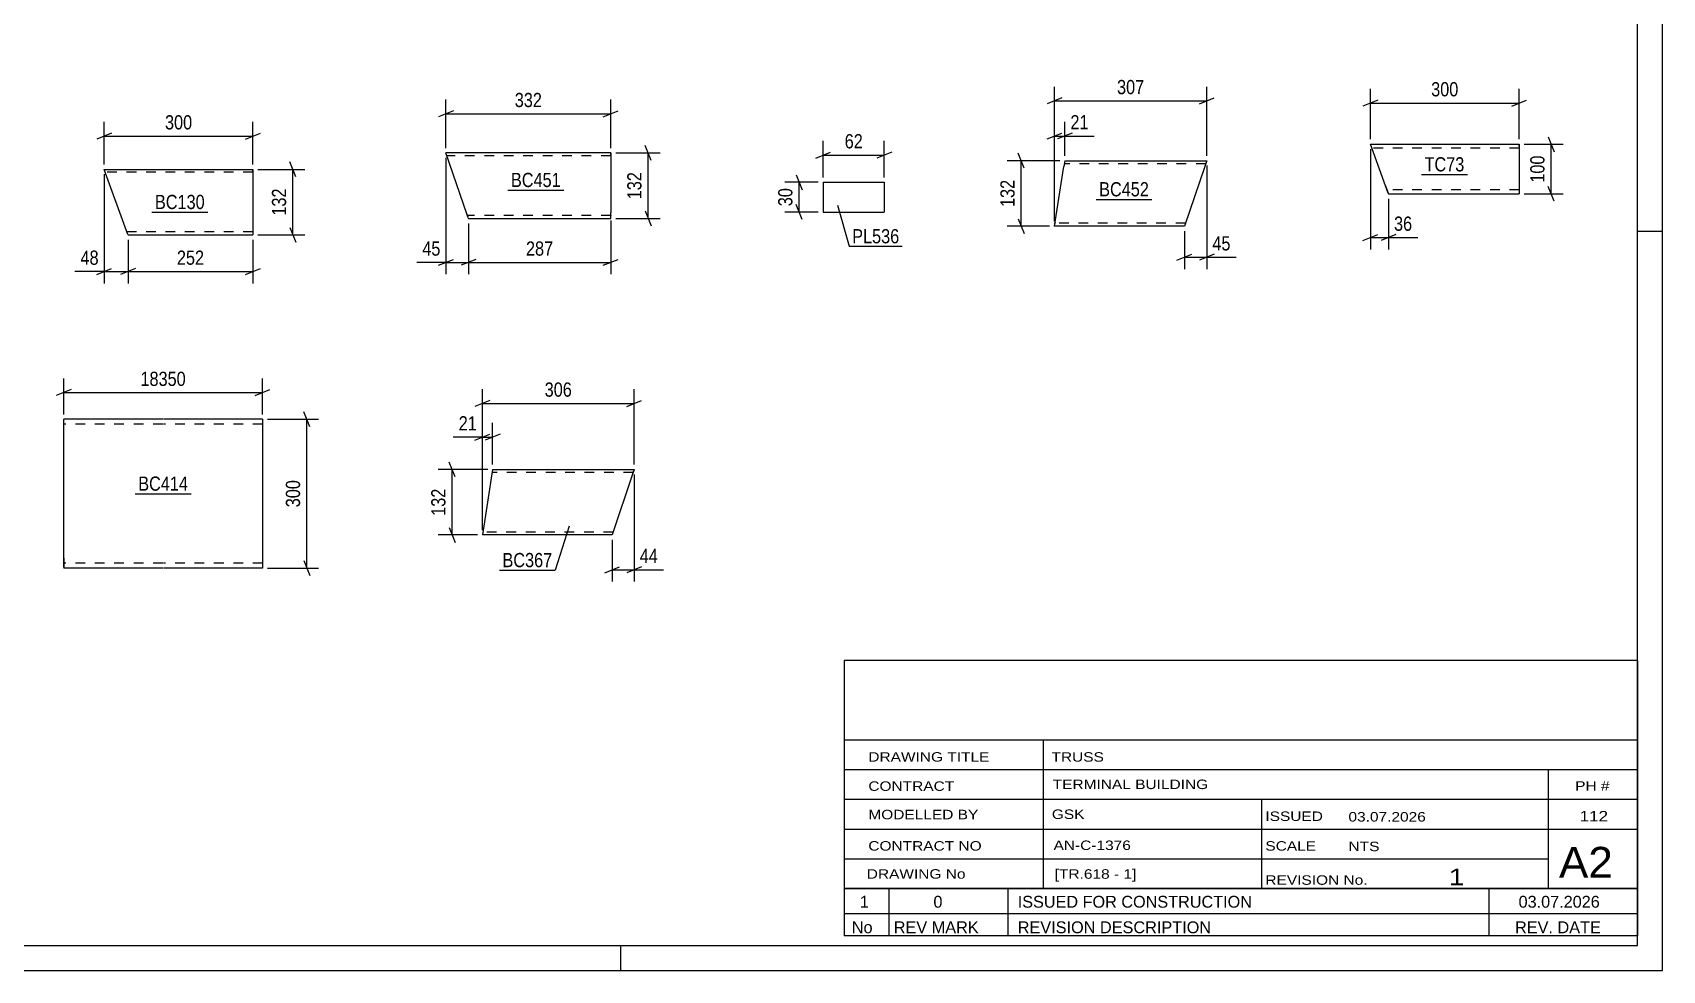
# Model space of a CAD drawing. Header units: millimetres. Extents: x 0 to 594, y 0 to 420.
# Drawn here: x 265.3 to 594, y 0 to 189.1 of the extents above; entities that cross this region are included whole.
import ezdxf

# ---------------------------------------------------------------- set-up
doc = ezdxf.new("R2010")
doc.units = ezdxf.units.MM
doc.linetypes.add('DXK_LINE_DOT2', pattern=[3.9198, 1.9599, -1.9599])
doc.styles.add('Arial Narrow', font='ARIALN.TTF', dxfattribs={"height": 0.2})

# ---------------------------------------------------------------- blocks, each defined once
blk = doc.blocks.new('Unknown-761544551-12764 - 11509')
at = {"color": 7, "linetype": 'Continuous'}
for p, q in [((429, 16.5), (589, 16.5)), ((589, 16.5), (429, 16.5)), ((429, 16.5), (429, 11.5)), ((438, 16.5), (438, 11.5)), ((462, 16.5), (462, 11.5)), ((559, 16.5), (559, 11.5)), ((589, 16.5), (589, 11.5)), ((429, 11.5), (589, 11.5)), ((429, 11.5), (429, 7)), ((429, 11.5), (589, 11.5)), ((438, 11.5), (438, 7)), ((462, 11.5), (462, 7)), ((559, 11.5), (559, 7)), ((589, 11.5), (589, 7)), ((589, 7), (429, 7))]:
    blk.add_line(p, q, dxfattribs=at)
at = {"color": 7, "linetype": 'Continuous', "style": 'Arial Narrow'}
for s, height, width, p in [('1', 2.39, 1.196471, (432.16, 12.65)), ('0', 2.39, 1.196471, (447, 12.65)), ('ISSUED FOR CONSTRUCTION', 2.3861, 1.196471, (464, 12.65)), ('03.07.2026', 2.386, 1.196471, (565, 12.65)), ('No', 2.386, 1.2, (430.54, 7.5)), ('REV MARK', 2.386, 1.2, (439, 7.5)), ('REVISION DESCRIPTION', 2.3861, 1.2, (464, 7.5)), ('REV. DATE', 2.386, 1.2, (564.28, 7.5))]:
    blk.add_text(s, height=height, dxfattribs=dict(at, width=width)).set_placement(p)
blk = doc.blocks.new('Unknown-761544551-1135 - 11509')
at = {"color": 5, "linetype": 'Continuous'}
for p, q in [((594, 0), (594, 420)), ((589, 5), (589, 415)), ((594, 149), (589, 149)), ((5, 5), (589, 5)), ((384, 0), (384, 5)), ((0, 0), (594, 0))]:
    blk.add_line(p, q, dxfattribs=at)
blk = doc.blocks.new('Unknown-761544551-12765 - 11509')
at = {"color": 7, "linetype": 'Continuous'}
for p, q in [((429, 62.55), (429, 16.5)), ((429, 62.55), (589, 62.55)), ((589, 62.5), (589, 16.5)), ((429, 46.5), (589, 46.5)), ((469.14, 46.5), (469.14, 16.5)), ((429, 40.5), (589, 40.5)), ((571, 16.6), (571, 40.5)), ((429, 34.5), (589, 34.5)), ((513.14, 34.5), (513.14, 16.5)), ((429, 28.5), (589, 28.5)), ((429, 22.5), (571, 22.5)), ((429, 16.5), (589, 16.5))]:
    blk.add_line(p, q, dxfattribs=at)
at = {"color": 7, "style": 'Arial Narrow'}
for s, height, width, p in [('DRAWING TITLE', 1.9089, 1.425378, (433.88, 42.1)), ('TRUSS', 1.909, 1.425378, (470.81, 42.09)), ('CONTRACT', 1.909, 1.425378, (433.88, 36.21)), ('TERMINAL BUILDING', 1.9089, 1.425378, (471.06, 36.57)), ('MODELLED BY', 1.9089, 1.425378, (433.88, 30.48)), ('GSK', 1.909, 1.425378, (470.88, 30.54)), ('ISSUED', 1.909, 1.425378, (513.94, 30.14)), ('03.07.2026', 1.909, 1.425378, (530.69, 30.02)), ('CONTRACT NO', 1.9089, 1.425378, (433.88, 24.16)), ('AN-C-1376', 1.909, 1.425378, (471.23, 24.28)), ('SCALE', 1.909, 1.425378, (513.94, 24.15)), ('A2', 6.204, 1.25, (573.14, 18.7)), ('DRAWING No', 1.909, 1.425378, (433.56, 18.5)), ('[TR.618 - 1]', 1.9089, 1.425378, (471.46, 18.49)), ('1', 3.34, 1.5, (550.91, 17.18)), ('REVISION No.', 1.9089, 1.425378, (513.94, 17.27))]:
    blk.add_text(s, height=height, dxfattribs=dict(at, width=width)).set_placement(p)
at = {"color": 7, "linetype": 'Continuous', "style": 'Arial Narrow', "width": 1.43}
for s, height, p in [('PH #', 1.909, (576.4, 36.25)), ('112', 2.1, (577.3, 30.05)), ('NTS', 1.909, (530.7, 24.05))]:
    blk.add_text(s, height=height, dxfattribs=at).set_placement(p)
blk = doc.blocks.new('Part-761544551-4785 - 4781')
at = {"color": 2, "linetype": 'Continuous'}
for p, q in [((538.17, 158.21), (535.12, 166.61)), ((535.12, 166.61), (565.12, 166.61)), ((565.12, 166.61), (565.12, 156.61)), ((538.17, 158.21), (538.76, 156.61)), ((538.76, 156.61), (565.12, 156.61))]:
    blk.add_line(p, q, dxfattribs=at)
at = {"color": 7, "linetype": 'DXK_LINE_DOT2'}
for p, q in [((565.12, 165.81), (535.41, 165.81)), ((565.12, 166.14), (565.12, 166.61)), ((538.71, 156.73), (538.17, 158.21)), ((565.12, 157.41), (538.46, 157.41))]:
    blk.add_line(p, q, dxfattribs=at)
blk = doc.blocks.new('Part-761544551-4845 - 4841')
at = {"color": 2, "linetype": 'Continuous'}
for p, q in [((284.56, 148.44), (279.79, 161.55)), ((279.79, 161.55), (309.79, 161.55)), ((309.79, 161.55), (309.79, 161.46)), ((309.79, 161.46), (309.79, 148.35)), ((284.56, 148.44), (284.59, 148.35)), ((284.59, 148.35), (309.79, 148.35))]:
    blk.add_line(p, q, dxfattribs=at)
at = {"color": 7, "linetype": 'DXK_LINE_DOT2'}
for p, q in [((309.79, 161.2), (309.79, 161.55)), ((309.79, 160.95), (280.01, 160.95)), ((309.79, 148.95), (284.37, 148.95))]:
    blk.add_line(p, q, dxfattribs=at)
blk = doc.blocks.new('Part-761544551-4920 - 4906')
at = {"color": 2, "linetype": 'Continuous'}
for p, q in [((381.93, 164.85), (348.71, 164.85)), ((352.98, 152.39), (348.71, 164.85)), ((381.93, 164.85), (381.93, 164.76)), ((381.93, 164.76), (381.93, 164.5)), ((381.93, 164.5), (381.93, 163.65)), ((381.93, 163.65), (381.93, 152.85)), ((353.2, 151.74), (352.98, 152.39)), ((353.2, 151.74), (353.24, 151.65)), ((353.24, 151.65), (381.93, 151.65)), ((381.93, 151.65), (381.93, 152.85))]:
    blk.add_line(p, q, dxfattribs=at)
at = {"color": 7, "linetype": 'DXK_LINE_DOT2'}
for p, q in [((381.93, 164.5), (381.93, 164.85)), ((381.93, 164.25), (348.92, 164.25)), ((381.93, 164.11), (381.93, 163.65)), ((352.98, 152.39), (353.12, 152)), ((381.93, 152.25), (353.03, 152.25)), ((381.93, 152.25), (381.93, 152.85)), ((381.93, 152.29), (381.93, 152.25)), ((381.93, 151.65), (381.93, 151.74))]:
    blk.add_line(p, q, dxfattribs=at)
blk = doc.blocks.new('Part-761544551-5006 - 5002')
at = {"color": 2, "linetype": 'Continuous'}
for p, q in [((471.42, 150.09), (473.31, 162.09)), ((473.49, 163.29), (473.31, 162.09)), ((473.49, 163.29), (502.13, 163.29)), ((501.72, 162.09), (497.6, 150.09)), ((502.01, 162.94), (501.72, 162.09)), ((502.1, 163.2), (502.01, 162.94)), ((502.13, 163.29), (502.1, 163.2)), ((497.6, 150.09), (471.42, 150.09))]:
    blk.add_line(p, q, dxfattribs=at)
at = {"color": 7, "linetype": 'DXK_LINE_DOT2'}
for p, q in [((501.92, 162.69), (473.4, 162.69)), ((473.48, 163.2), (473.44, 162.94)), ((473.49, 163.29), (473.48, 163.2)), ((502.13, 163.29), (502.01, 162.94)), ((471.54, 150.83), (471.52, 150.74)), ((471.52, 150.74), (471.54, 150.83)), ((471.52, 150.74), (471.52, 150.69)), ((471.52, 150.69), (471.52, 150.74)), ((497.81, 150.69), (471.52, 150.69))]:
    blk.add_line(p, q, dxfattribs=at)
blk = doc.blocks.new('Part-761544551-11843 - 11842')
at = {"color": 2, "linetype": 'Continuous'}
for p, q in [((358.12, 101.01), (356.05, 87.81)), ((358.12, 101.01), (386.66, 101.01)), ((386.41, 100.27), (382.23, 87.81)), ((386.63, 100.92), (386.41, 100.27)), ((386.66, 101.01), (386.63, 100.92)), ((382.23, 87.81), (356.05, 87.81))]:
    blk.add_line(p, q, dxfattribs=at)
at = {"color": 7, "linetype": 'DXK_LINE_DOT2'}
for p, q in [((386.46, 100.41), (358.03, 100.41)), ((386.41, 100.27), (386.54, 100.66)), ((386.66, 101.01), (386.66, 101.01)), ((382.43, 88.41), (356.15, 88.41))]:
    blk.add_line(p, q, dxfattribs=at)
blk = doc.blocks.new('Part-761544551-4013 - 4007')
at = {"color": 2, "linetype": 'Continuous'}
for p, q in [((291.62, 111.14), (271.62, 111.14)), ((271.62, 83.14), (271.62, 111.14)), ((311.72, 111.14), (291.72, 111.14)), ((311.72, 111.14), (311.72, 81.14)), ((271.62, 83.14), (271.62, 81.14)), ((291.62, 81.14), (271.62, 81.14)), ((311.72, 81.14), (291.72, 81.14))]:
    blk.add_line(p, q, dxfattribs=at)
at = {"color": 7, "linetype": 'DXK_LINE_DOT2'}
for p, q in [((291.62, 110.14), (271.62, 110.14)), ((311.72, 110.14), (291.72, 110.14)), ((271.62, 81.29), (271.62, 83.14)), ((271.62, 82.14), (271.62, 82.22)), ((311.72, 82.14), (311.72, 82.22)), ((291.62, 82.14), (271.62, 82.14)), ((311.72, 82.14), (291.72, 82.14))]:
    blk.add_line(p, q, dxfattribs=at)
blk = doc.blocks.new('Part-761544551-11585 - 11584')
at = {"color": 2, "linetype": 'Continuous'}
for p, q in [((424.78, 158.93), (424.78, 152.93)), ((424.78, 158.93), (437.09, 158.93)), ((437.09, 158.93), (437.09, 152.93)), ((424.78, 152.93), (437.09, 152.93))]:
    blk.add_line(p, q, dxfattribs=at)
blk = doc.blocks.new('StraightDimension-761544551-4823 - 4781')
at = {"color": 7, "linetype": 'Continuous'}
for p, q in [((535.12, 167.61), (535.12, 177.77)), ((565.12, 167.61), (565.12, 177.77)), ((536.62, 175.52), (533.62, 174.32)), ((535.12, 174.92), (565.12, 174.92)), ((563.62, 174.32), (566.62, 175.52))]:
    blk.add_line(p, q, dxfattribs=at)
at = {"color": 0}
blk.add_wipeout([(553.46, 175.67), (553.46, 179.87), (546.77, 179.87), (546.77, 175.67)], dxfattribs=at)
at = {"color": 3, "style": 'Arial Narrow'}
blk.add_text('300', height=2.863, dxfattribs=at).set_placement((547.37, 176.27))
blk = doc.blocks.new('StraightDimension-761544551-4799 - 4781')
at = {"color": 7, "linetype": 'Continuous'}
for p, q in [((535.12, 165.61), (535.12, 145.41)), ((538.76, 155.61), (538.76, 145.41)), ((533.62, 147.21), (536.62, 148.41)), ((540.26, 148.41), (537.26, 147.21)), ((535.12, 147.81), (538.76, 147.81))]:
    blk.add_line(p, q, dxfattribs=at)
at = {"color": 0}
blk.add_wipeout([(544.14, 148.56), (544.14, 152.76), (539.28, 152.76), (539.28, 148.56)], dxfattribs=at)
at = {"color": 7, "linetype": 'Continuous'}
blk.add_line((538.76, 147.81), (544.66, 147.81), dxfattribs=at)
blk.add_line((538.76, 147.81), (544.66, 147.81), dxfattribs=at)
at = {"color": 3, "style": 'Arial Narrow'}
blk.add_text('36', height=2.863, dxfattribs=at).set_placement((539.88, 149.16))
blk = doc.blocks.new('StraightDimension-761544551-4788 - 4781')
at = {"color": 7, "linetype": 'Continuous'}
for p, q in [((570.97, 168.11), (572.17, 165.11)), ((566.12, 166.61), (573.97, 166.61)), ((571.57, 156.61), (571.57, 166.61)), ((572.17, 155.11), (570.97, 158.11)), ((566.12, 156.61), (573.97, 156.61))]:
    blk.add_line(p, q, dxfattribs=at)
at = {"color": 0}
blk.add_wipeout([(570.82, 164.95), (566.62, 164.95), (566.62, 158.26), (570.82, 158.26)], dxfattribs=at)
at = {"color": 3, "style": 'Arial Narrow'}
blk.add_text('100', height=2.863, rotation=90.0002, dxfattribs=at).set_placement((570.22, 158.86))
blk = doc.blocks.new('StraightDimension-761544551-4876 - 4841')
at = {"color": 7, "linetype": 'Continuous'}
for p, q in [((284.59, 147.35), (284.59, 138.55)), ((309.79, 147.35), (309.79, 138.55)), ((286.09, 141.55), (283.09, 140.35)), ((308.29, 140.35), (311.29, 141.55)), ((284.59, 140.95), (309.79, 140.95))]:
    blk.add_line(p, q, dxfattribs=at)
at = {"color": 0}
blk.add_wipeout([(300.53, 141.7), (300.53, 145.9), (293.85, 145.9), (293.85, 141.7)], dxfattribs=at)
at = {"color": 3, "style": 'Arial Narrow'}
blk.add_text('252', height=2.863, dxfattribs=at).set_placement((294.45, 142.3))
blk = doc.blocks.new('StraightDimension-761544551-4859 - 4841')
at = {"color": 7, "linetype": 'Continuous'}
for p, q in [((279.79, 160.55), (279.79, 138.55)), ((284.59, 147.35), (284.59, 138.55)), ((278.29, 140.35), (281.29, 141.55)), ((286.09, 141.55), (283.09, 140.35)), ((279.79, 140.95), (284.59, 140.95))]:
    blk.add_line(p, q, dxfattribs=at)
at = {"color": 0}
blk.add_wipeout([(279.26, 141.7), (279.26, 145.9), (274.41, 145.9), (274.41, 141.7)], dxfattribs=at)
at = {"color": 7, "linetype": 'Continuous'}
blk.add_line((279.79, 140.95), (273.88, 140.95), dxfattribs=at)
blk.add_line((279.79, 140.95), (273.88, 140.95), dxfattribs=at)
at = {"color": 3, "style": 'Arial Narrow'}
blk.add_text('48', height=2.863, dxfattribs=at).set_placement((275.01, 142.3))
blk = doc.blocks.new('StraightDimension-761544551-4894 - 4841')
at = {"color": 7, "linetype": 'Continuous'}
for p, q in [((310.79, 161.55), (320.22, 161.55)), ((318.42, 160.05), (317.22, 163.05)), ((317.82, 148.35), (317.82, 161.55)), ((310.79, 148.35), (320.22, 148.35)), ((317.22, 149.85), (318.42, 146.85))]:
    blk.add_line(p, q, dxfattribs=at)
at = {"color": 0}
blk.add_wipeout([(317.07, 158.29), (312.87, 158.29), (312.87, 151.61), (317.07, 151.61)], dxfattribs=at)
at = {"color": 3, "style": 'Arial Narrow'}
blk.add_text('132', height=2.863, rotation=90.0002, dxfattribs=at).set_placement((316.47, 152.21))
blk = doc.blocks.new('StraightDimension-761544551-4848 - 4841')
at = {"color": 7, "linetype": 'Continuous'}
for p, q in [((279.79, 162.55), (279.79, 171.1)), ((309.79, 162.55), (309.79, 171.1)), ((281.29, 168.85), (278.29, 167.65)), ((279.79, 168.25), (309.79, 168.25)), ((308.29, 167.65), (311.29, 168.85))]:
    blk.add_line(p, q, dxfattribs=at)
at = {"color": 0}
blk.add_wipeout([(298.13, 169), (298.13, 173.2), (291.45, 173.2), (291.45, 169)], dxfattribs=at)
at = {"color": 3, "style": 'Arial Narrow'}
blk.add_text('300', height=2.863, dxfattribs=at).set_placement((292.05, 169.6))
blk = doc.blocks.new('StraightDimension-761544551-4976 - 4906')
at = {"color": 7, "linetype": 'Continuous'}
for p, q in [((381.93, 151.25), (381.93, 140.39)), ((353.24, 150.65), (353.24, 140.39)), ((354.74, 143.39), (351.74, 142.19)), ((353.24, 142.79), (381.93, 142.79)), ((380.43, 142.19), (383.43, 143.39))]:
    blk.add_line(p, q, dxfattribs=at)
at = {"color": 0}
blk.add_wipeout([(370.92, 143.54), (370.92, 147.74), (364.24, 147.74), (364.24, 143.54)], dxfattribs=at)
at = {"color": 3, "style": 'Arial Narrow'}
blk.add_text('287', height=2.863, dxfattribs=at).set_placement((364.84, 144.14))
blk = doc.blocks.new('StraightDimension-761544551-4936 - 4906')
at = {"color": 7, "linetype": 'Continuous'}
for p, q in [((348.71, 165.85), (348.71, 175.6)), ((381.93, 165.85), (381.93, 175.6)), ((350.21, 173.35), (347.21, 172.15)), ((348.71, 172.75), (381.93, 172.75)), ((380.43, 172.15), (383.43, 173.35))]:
    blk.add_line(p, q, dxfattribs=at)
at = {"color": 0}
blk.add_wipeout([(368.66, 173.5), (368.66, 177.7), (361.98, 177.7), (361.98, 173.5)], dxfattribs=at)
at = {"color": 3, "style": 'Arial Narrow'}
blk.add_text('332', height=2.863, dxfattribs=at).set_placement((362.58, 174.1))
blk = doc.blocks.new('StraightDimension-761544551-4922 - 4906')
at = {"color": 7, "linetype": 'Continuous'}
for p, q in [((382.93, 164.85), (391.88, 164.85)), ((390.08, 163.35), (388.88, 166.35)), ((389.48, 151.65), (389.48, 164.85)), ((382.93, 151.65), (391.88, 151.65)), ((388.88, 153.15), (390.08, 150.15))]:
    blk.add_line(p, q, dxfattribs=at)
at = {"color": 0}
blk.add_wipeout([(388.73, 161.59), (384.53, 161.59), (384.53, 154.91), (388.73, 154.91)], dxfattribs=at)
at = {"color": 3, "style": 'Arial Narrow'}
blk.add_text('132', height=2.863, rotation=90.0002, dxfattribs=at).set_placement((388.13, 155.51))
blk = doc.blocks.new('StraightDimension-761544551-4953 - 4906')
at = {"color": 7, "linetype": 'Continuous'}
for p, q in [((348.71, 163.85), (348.71, 140.39)), ((353.24, 150.65), (353.24, 140.39)), ((347.21, 142.19), (350.21, 143.39)), ((348.71, 142.79), (353.24, 142.79)), ((354.74, 143.39), (351.74, 142.19))]:
    blk.add_line(p, q, dxfattribs=at)
at = {"color": 0}
blk.add_wipeout([(348.19, 143.54), (348.19, 147.74), (343.33, 147.74), (343.33, 143.54)], dxfattribs=at)
at = {"color": 7, "linetype": 'Continuous'}
blk.add_line((348.71, 142.79), (342.8, 142.79), dxfattribs=at)
blk.add_line((348.71, 142.79), (342.8, 142.79), dxfattribs=at)
at = {"color": 3, "style": 'Arial Narrow'}
blk.add_text('45', height=2.863, dxfattribs=at).set_placement((343.93, 144.14))
blk = doc.blocks.new('StraightDimension-761544551-5062 - 5002')
at = {"color": 7, "linetype": 'Continuous'}
for p, q in [((471.42, 151.09), (471.42, 171.12)), ((473.49, 164.29), (473.49, 171.12)), ((469.92, 167.67), (472.92, 168.87)), ((471.42, 168.27), (473.49, 168.27)), ((474.99, 168.87), (471.99, 167.67))]:
    blk.add_line(p, q, dxfattribs=at)
at = {"color": 0}
blk.add_wipeout([(478.88, 169.02), (478.88, 173.22), (474.02, 173.22), (474.02, 169.02)], dxfattribs=at)
at = {"color": 7, "linetype": 'Continuous'}
blk.add_line((473.49, 168.27), (479.4, 168.27), dxfattribs=at)
blk.add_line((473.49, 168.27), (479.4, 168.27), dxfattribs=at)
at = {"color": 3, "style": 'Arial Narrow'}
blk.add_text('21', height=2.863, dxfattribs=at).set_placement((474.62, 169.62))
blk = doc.blocks.new('StraightDimension-761544551-5038 - 5002')
at = {"color": 7, "linetype": 'Continuous'}
for p, q in [((502.13, 162.29), (502.13, 141.44)), ((497.6, 149.09), (497.6, 141.44)), ((496.1, 143.24), (499.1, 144.44)), ((497.6, 143.84), (502.13, 143.84)), ((503.63, 144.44), (500.63, 143.24))]:
    blk.add_line(p, q, dxfattribs=at)
at = {"color": 0}
blk.add_wipeout([(507.51, 144.59), (507.51, 148.79), (502.65, 148.79), (502.65, 144.59)], dxfattribs=at)
at = {"color": 7, "linetype": 'Continuous'}
blk.add_line((502.13, 143.84), (508.04, 143.84), dxfattribs=at)
blk.add_line((502.13, 143.84), (508.04, 143.84), dxfattribs=at)
at = {"color": 3, "style": 'Arial Narrow'}
blk.add_text('45', height=2.863, dxfattribs=at).set_placement((503.25, 145.19))
blk = doc.blocks.new('StraightDimension-761544551-5013 - 5002')
at = {"color": 7, "linetype": 'Continuous'}
for p, q in [((465.32, 161.79), (464.12, 164.79)), ((472.49, 163.29), (461.87, 163.29)), ((464.72, 150.09), (464.72, 163.29)), ((464.12, 151.59), (465.32, 148.59)), ((470.42, 150.09), (461.87, 150.09))]:
    blk.add_line(p, q, dxfattribs=at)
at = {"color": 0}
blk.add_wipeout([(463.97, 160.03), (459.77, 160.03), (459.77, 153.35), (463.97, 153.35)], dxfattribs=at)
at = {"color": 3, "style": 'Arial Narrow'}
blk.add_text('132', height=2.863, rotation=90.0002, dxfattribs=at).set_placement((463.37, 153.95))
blk = doc.blocks.new('StraightDimension-761544551-5080 - 5002')
at = {"color": 7, "linetype": 'Continuous'}
for p, q in [((471.42, 151.09), (471.42, 178.21)), ((502.13, 164.29), (502.13, 178.21)), ((472.92, 175.96), (469.92, 174.76)), ((471.42, 175.36), (502.13, 175.36)), ((500.63, 174.76), (503.63, 175.96))]:
    blk.add_line(p, q, dxfattribs=at)
at = {"color": 0}
blk.add_wipeout([(490.12, 176.11), (490.12, 180.31), (483.43, 180.31), (483.43, 176.11)], dxfattribs=at)
at = {"color": 3, "style": 'Arial Narrow'}
blk.add_text('307', height=2.863, dxfattribs=at).set_placement((484.03, 176.71))
blk = doc.blocks.new('StraightDimension-761544551-11875 - 11842')
at = {"color": 7, "linetype": 'Continuous'}
for p, q in [((386.66, 100.01), (386.66, 78.41)), ((382.23, 86.81), (382.23, 78.41)), ((380.73, 80.21), (383.73, 81.41)), ((382.23, 80.81), (386.66, 80.81)), ((388.16, 81.41), (385.16, 80.21))]:
    blk.add_line(p, q, dxfattribs=at)
at = {"color": 0}
blk.add_wipeout([(392.04, 81.56), (392.04, 85.76), (387.18, 85.76), (387.18, 81.56)], dxfattribs=at)
at = {"color": 7, "linetype": 'Continuous'}
blk.add_line((386.66, 80.81), (392.57, 80.81), dxfattribs=at)
blk.add_line((386.66, 80.81), (392.57, 80.81), dxfattribs=at)
at = {"color": 3, "style": 'Arial Narrow'}
blk.add_text('44', height=2.863, dxfattribs=at).set_placement((387.78, 82.16))
blk = doc.blocks.new('StraightDimension-761544551-11900 - 11842')
at = {"color": 7, "linetype": 'Continuous'}
for p, q in [((350.55, 99.51), (349.35, 102.51)), ((357.12, 101.01), (347.1, 101.01)), ((349.95, 87.81), (349.95, 101.01)), ((349.35, 89.31), (350.55, 86.31)), ((355.05, 87.81), (347.1, 87.81))]:
    blk.add_line(p, q, dxfattribs=at)
at = {"color": 0}
blk.add_wipeout([(349.2, 97.75), (345, 97.75), (345, 91.07), (349.2, 91.07)], dxfattribs=at)
at = {"color": 3, "style": 'Arial Narrow'}
blk.add_text('132', height=2.863, rotation=90.0002, dxfattribs=at).set_placement((348.6, 91.67))
blk = doc.blocks.new('StraightDimension-761544551-11857 - 11842')
at = {"color": 7, "linetype": 'Continuous'}
for p, q in [((356.05, 88.81), (356.05, 110.4)), ((358.12, 102.01), (358.12, 110.4)), ((354.55, 106.95), (357.55, 108.15)), ((356.05, 107.55), (358.12, 107.55)), ((359.62, 108.15), (356.62, 106.95))]:
    blk.add_line(p, q, dxfattribs=at)
at = {"color": 0}
blk.add_wipeout([(355.53, 108.3), (355.53, 112.5), (350.67, 112.5), (350.67, 108.3)], dxfattribs=at)
at = {"color": 7, "linetype": 'Continuous'}
blk.add_line((356.05, 107.55), (350.14, 107.55), dxfattribs=at)
blk.add_line((356.05, 107.55), (350.14, 107.55), dxfattribs=at)
at = {"color": 3, "style": 'Arial Narrow'}
blk.add_text('21', height=2.863, dxfattribs=at).set_placement((351.27, 108.9))
blk = doc.blocks.new('StraightDimension-761544551-11918 - 11842')
at = {"color": 7, "linetype": 'Continuous'}
for p, q in [((356.05, 88.81), (356.05, 117.2)), ((386.66, 102.01), (386.66, 117.2)), ((357.55, 114.95), (354.55, 113.75)), ((356.05, 114.35), (386.66, 114.35)), ((385.16, 113.75), (388.16, 114.95))]:
    blk.add_line(p, q, dxfattribs=at)
at = {"color": 0}
blk.add_wipeout([(374.7, 115.1), (374.7, 119.3), (368.01, 119.3), (368.01, 115.1)], dxfattribs=at)
at = {"color": 3, "style": 'Arial Narrow'}
blk.add_text('306', height=2.863, dxfattribs=at).set_placement((368.61, 115.7))
blk = doc.blocks.new('StraightDimension-761544551-4039 - 4007')
at = {"color": 7, "linetype": 'Continuous'}
for p, q in [((271.62, 112.14), (271.62, 119.37)), ((311.72, 112.14), (311.72, 119.37)), ((273.12, 117.12), (270.12, 115.92)), ((271.62, 116.52), (311.72, 116.52)), ((310.22, 115.92), (313.22, 117.12))]:
    blk.add_line(p, q, dxfattribs=at)
at = {"color": 0}
blk.add_wipeout([(296.84, 117.27), (296.84, 121.47), (286.5, 121.47), (286.5, 117.27)], dxfattribs=at)
at = {"color": 3, "style": 'Arial Narrow'}
blk.add_text('18350', height=2.863, dxfattribs=at).set_placement((287.1, 117.87))
blk = doc.blocks.new('StraightDimension-761544551-12322 - 4007')
at = {"color": 7, "linetype": 'Continuous'}
for p, q in [((321.23, 109.64), (320.03, 112.64)), ((312.72, 111.14), (323.03, 111.14)), ((320.63, 81.14), (320.63, 111.14)), ((320.03, 82.64), (321.23, 79.64)), ((312.72, 81.14), (323.03, 81.14))]:
    blk.add_line(p, q, dxfattribs=at)
at = {"color": 0}
blk.add_wipeout([(319.88, 99.48), (315.68, 99.48), (315.68, 92.8), (319.88, 92.8)], dxfattribs=at)
at = {"color": 3, "style": 'Arial Narrow'}
blk.add_text('300', height=2.863, rotation=90.0002, dxfattribs=at).set_placement((319.28, 93.4))
blk = doc.blocks.new('StraightDimension-761544551-11667 - 11584')
at = {"color": 7, "linetype": 'Continuous'}
for p, q in [((423.78, 158.93), (417.06, 158.93)), ((419.31, 160.43), (420.51, 157.43)), ((419.91, 152.93), (419.91, 158.93)), ((423.78, 152.93), (417.06, 152.93)), ((420.51, 151.43), (419.31, 154.43))]:
    blk.add_line(p, q, dxfattribs=at)
at = {"color": 0}
blk.add_wipeout([(419.16, 158.36), (414.96, 158.36), (414.96, 153.51), (419.16, 153.51)], dxfattribs=at)
at = {"color": 3, "style": 'Arial Narrow'}
blk.add_text('30', height=2.863, rotation=90.0002, dxfattribs=at).set_placement((418.56, 154.11))
blk = doc.blocks.new('StraightDimension-761544551-11671 - 11584')
at = {"color": 7, "linetype": 'Continuous'}
for p, q in [((423.28, 163.83), (426.28, 165.03)), ((424.78, 159.93), (424.78, 167.28)), ((424.78, 164.43), (437.09, 164.43)), ((438.59, 165.03), (435.59, 163.83)), ((437.09, 159.93), (437.09, 167.28))]:
    blk.add_line(p, q, dxfattribs=at)
at = {"color": 0}
blk.add_wipeout([(433.36, 165.18), (433.36, 169.38), (428.51, 169.38), (428.51, 165.18)], dxfattribs=at)
at = {"color": 3, "style": 'Arial Narrow'}
blk.add_text('62', height=2.863, dxfattribs=at).set_placement((429.11, 165.78))
blk = doc.blocks.new('Mark-761544551-4783 - 4781')
at = {"color": 0}
blk.add_wipeout([(554.07, 161.13), (554.07, 164.13), (546.03, 164.13), (546.03, 161.13)], dxfattribs=at)
blk.add_wipeout([(554.07, 161.13), (554.07, 164.13), (546.03, 164.13), (546.03, 161.13)], dxfattribs=at)
at = {"color": 30, "linetype": 'Continuous'}
blk.add_line((545.43, 160.53), (554.67, 160.53), dxfattribs=at)
at = {"color": 3, "style": 'Arial Narrow'}
blk.add_text('TC73', height=2.863, dxfattribs=at).set_placement((546.03, 161.13))
blk = doc.blocks.new('Mark-761544551-4843 - 4841')
at = {"color": 0}
blk.add_wipeout([(300.07, 153.54), (300.07, 156.54), (290.02, 156.54), (290.02, 153.54)], dxfattribs=at)
blk.add_wipeout([(300.07, 153.54), (300.07, 156.54), (290.02, 156.54), (290.02, 153.54)], dxfattribs=at)
at = {"color": 30, "linetype": 'Continuous'}
blk.add_line((289.42, 152.94), (300.67, 152.94), dxfattribs=at)
at = {"color": 3, "style": 'Arial Narrow'}
blk.add_text('BC130', height=2.863, dxfattribs=at).set_placement((290.02, 153.54))
blk = doc.blocks.new('Mark-761544551-4918 - 4906')
at = {"color": 0}
blk.add_wipeout([(371.86, 157.98), (371.86, 160.98), (361.81, 160.98), (361.81, 157.98)], dxfattribs=at)
blk.add_wipeout([(371.86, 157.98), (371.86, 160.98), (361.81, 160.98), (361.81, 157.98)], dxfattribs=at)
at = {"color": 30, "linetype": 'Continuous'}
blk.add_line((361.21, 157.38), (372.46, 157.38), dxfattribs=at)
at = {"color": 3, "style": 'Arial Narrow'}
blk.add_text('BC451', height=2.863, dxfattribs=at).set_placement((361.81, 157.98))
blk = doc.blocks.new('Mark-761544551-5004 - 5002')
at = {"color": 0}
blk.add_wipeout([(490.47, 156.1), (490.47, 159.1), (480.42, 159.1), (480.42, 156.1)], dxfattribs=at)
blk.add_wipeout([(490.47, 156.1), (490.47, 159.1), (480.42, 159.1), (480.42, 156.1)], dxfattribs=at)
at = {"color": 30, "linetype": 'Continuous'}
blk.add_line((479.82, 155.5), (491.07, 155.5), dxfattribs=at)
at = {"color": 3, "style": 'Arial Narrow'}
blk.add_text('BC452', height=2.863, dxfattribs=at).set_placement((480.42, 156.1))
blk = doc.blocks.new('Mark-761544551-11928 - 11842')
at = {"color": 0}
blk.add_wipeout([(370.15, 81.32), (370.15, 84.32), (360.1, 84.32), (360.1, 81.32)], dxfattribs=at)
blk.add_wipeout([(370.15, 81.32), (370.15, 84.32), (360.1, 84.32), (360.1, 81.32)], dxfattribs=at)
at = {"color": 30, "linetype": 'Continuous'}
for p in [(373.57, 89.62), (359.5, 80.72)]:
    blk.add_line(p, (370.75, 80.72), dxfattribs=at)
at = {"color": 3, "style": 'Arial Narrow'}
blk.add_text('BC367', height=2.863, dxfattribs=at).set_placement((360.1, 81.32))
blk = doc.blocks.new('Mark-761544551-4011 - 4007')
at = {"color": 0}
blk.add_wipeout([(296.7, 96.74), (296.7, 99.74), (286.65, 99.74), (286.65, 96.74)], dxfattribs=at)
blk.add_wipeout([(296.7, 96.74), (296.7, 99.74), (286.65, 99.74), (286.65, 96.74)], dxfattribs=at)
at = {"color": 30, "linetype": 'Continuous'}
blk.add_line((286.05, 96.14), (297.3, 96.14), dxfattribs=at)
at = {"color": 3, "style": 'Arial Narrow'}
blk.add_text('BC414', height=2.863, dxfattribs=at).set_placement((286.65, 96.74))
blk = doc.blocks.new('Mark-761544551-11689 - 11584')
at = {"color": 0}
blk.add_wipeout([(440.12, 146.63), (440.12, 149.63), (430.62, 149.63), (430.62, 146.63)], dxfattribs=at)
blk.add_wipeout([(440.12, 146.63), (440.12, 149.63), (430.62, 149.63), (430.62, 146.63)], dxfattribs=at)
at = {"color": 30, "linetype": 'Continuous'}
for p, q in [((427.67, 154.32), (430.02, 146.03)), ((430.02, 146.03), (440.72, 146.03))]:
    blk.add_line(p, q, dxfattribs=at)
at = {"color": 3, "style": 'Arial Narrow'}
blk.add_text('PL536', height=2.863, dxfattribs=at).set_placement((430.62, 146.63))

msp = doc.modelspace()

# ---------------------------------------------------------------- block references
for name in ['Unknown-761544551-1135 - 11509', 'Part-761544551-4920 - 4906', 'Part-761544551-4785 - 4781', 'Part-761544551-4845 - 4841', 'Part-761544551-5006 - 5002', 'Part-761544551-11585 - 11584', 'Part-761544551-4013 - 4007', 'Part-761544551-11843 - 11842', 'Unknown-761544551-12765 - 11509', 'Unknown-761544551-12764 - 11509']:
    msp.add_blockref(name, (0, 0))

# ---------------------------------------------------------------- next in the draw order: block references
for name in ['StraightDimension-761544551-4936 - 4906', 'StraightDimension-761544551-4823 - 4781', 'StraightDimension-761544551-5062 - 5002', 'StraightDimension-761544551-4799 - 4781', 'StraightDimension-761544551-5038 - 5002', 'Mark-761544551-4918 - 4906', 'StraightDimension-761544551-11667 - 11584', 'Mark-761544551-4843 - 4841', 'StraightDimension-761544551-4976 - 4906', 'Mark-761544551-11689 - 11584', 'StraightDimension-761544551-4876 - 4841', 'StraightDimension-761544551-4039 - 4007', 'StraightDimension-761544551-11900 - 11842', 'Mark-761544551-4011 - 4007', 'StraightDimension-761544551-11875 - 11842']:
    msp.add_blockref(name, (0, 0))

# ---------------------------------------------------------------- next in the draw order: block references
for name in ['StraightDimension-761544551-11671 - 11584', 'StraightDimension-761544551-4788 - 4781', 'StraightDimension-761544551-4922 - 4906', 'StraightDimension-761544551-5013 - 5002', 'StraightDimension-761544551-4894 - 4841', 'StraightDimension-761544551-4953 - 4906', 'Mark-761544551-4783 - 4781', 'StraightDimension-761544551-4859 - 4841', 'StraightDimension-761544551-12322 - 4007', 'StraightDimension-761544551-11857 - 11842']:
    msp.add_blockref(name, (0, 0))

# ---------------------------------------------------------------- next in the draw order: block references
for name in ['StraightDimension-761544551-5080 - 5002', 'StraightDimension-761544551-4848 - 4841', 'StraightDimension-761544551-11918 - 11842']:
    msp.add_blockref(name, (0, 0))

# ---------------------------------------------------------------- next in the draw order: block references
for name in ['Mark-761544551-5004 - 5002', 'Mark-761544551-11928 - 11842']:
    msp.add_blockref(name, (0, 0))

doc.saveas('drawing.dxf')
